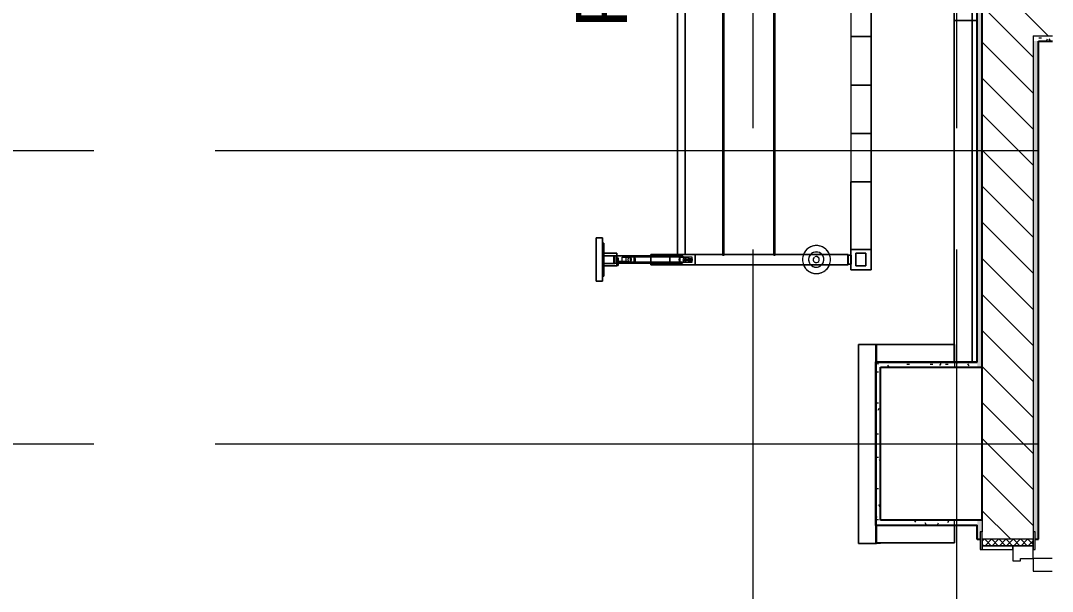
# Model space of a CAD drawing. Header units: millimetres. Extents: x 855 to 80408, y -1987 to 27400.
# Drawn here: x 32145 to 36197, y 16421 to 18660 of the extents above; entities that cross this region are included whole.
import ezdxf

# ---------------------------------------------------------------- set-up
doc = ezdxf.new("R2010")
doc.units = ezdxf.units.MM
doc.linetypes.add('Осевая', pattern=[3175, 635, -476.25, 1587.5, -476.25])
for name, color, linetype, lineweight in [('0-1', 7, 'Continuous', 9), ('A-DOOR', 7, 'Continuous', 9), ('A-DOOR-1', 7, 'Continuous', 13), ('A-DOOR-FRAM', 7, 'Continuous', 13), ('A-DOOR-FRAM-1', 7, 'Continuous', 9), ('A-WALL', 7, 'Continuous', 9), ('G-ANNO-SYMB', 7, 'Continuous', 9), ('I-WALL', 7, 'Continuous', 9), ('Оси', 7, 'Continuous', 9), ('Оси-2', 7, 'Осевая', 9)]:
    doc.layers.add(name, color=color, linetype=linetype, lineweight=lineweight)
for name, color, linetype, lineweight, true_color in [('A-WALL-1', 7, 'Continuous', 25, 0x3c3c3c), ('A-WALL-FNSH-2', 7, 'Continuous', 13, 0x3c3c3c), ('I-FURN-1', 7, 'Continuous', 9, 0xf0f0f0)]:
    doc.layers.add(name, color=color, linetype=linetype, lineweight=lineweight, true_color=true_color)
doc.styles.add('Arial_1', font='arial.ttf', dxfattribs={"height": 200})
pattern_1 = [(135, (-30638.25, 0), (-70.71068, -70.71068), [])]
pattern_2 = [(0, (-30638.255, 0), (121.92, 30.48), [10.058, -81.382, 10.058, -81.382, -487.68]), (0, (-30638.255, 0), (121.92, 30.48), [-182.88, 10.058, -172.822, 10.058, -81.382, -213.36]), (0, (-30638.255, 0), (121.92, 30.48), [-457.2, 10.058, -50.902, 10.058, -142.342]), (120, (-30592.535, 15.24), (-87.356454, 90.345817), [10.058, -81.382, 10.058, -81.382, -487.68]), (120, (-30592.535, 15.24), (-87.356454, 90.345817), [-182.88, 10.058, -172.822, 10.058, -81.382, -213.36]), (120, (-30592.535, 15.24), (-87.356454, 90.345817), [-457.2, 10.058, -50.902, 10.058, -142.342]), (240, (-30577.295, 76.2), (-34.563546, -120.825817), [10.058, -81.382, 10.058, -81.382, -487.68]), (240, (-30577.295, 76.2), (-34.563546, -120.825817), [-182.88, 10.058, -172.822, 10.058, -81.382, -213.36]), (240, (-30577.295, 76.2), (-34.563546, -120.825817), [-457.2, 10.058, -50.902, 10.058, -142.342])]

# ---------------------------------------------------------------- blocks, each defined once
blk = doc.blocks.new('110_Дверь_СКБ_2Ст - Д-6_л__ ДОО_Дв_1450x2100h_Дверь из раздевальной в коридор-25835678-План разверток пом_ 2_19_1_ Этаж 2')
at = {"layer": 'A-DOOR'}
h = blk.add_hatch(dxfattribs=at)
h.set_pattern_fill('FP_4', color=256, style=0, pattern_type=2)
h.set_pattern_definition([(135, (1576.41, 164.685), (-14.14214, -14.14214), []), (225, (1576.41, 164.685), (14.14214, -14.14214), [])])
h.paths.add_polyline_path([(737.5, 100), (712.5, 100), (712.5, -100), (737.5, -100)])
at = {"layer": 'A-DOOR-FRAM-1'}
h = blk.add_hatch(dxfattribs=at)
h.set_pattern_fill('FP_5', color=256, style=0, pattern_type=2)
h.set_pattern_definition([(45, (-546.384, 164.685), (-14.1421, 14.1421), []), (135, (-546.384, 164.685), (-14.1421, -14.1421), [])])
h.paths.add_polyline_path([(-687.5, -100), (-687.5, 100), (-712.5, 100), (-712.5, -100)])
at = {"layer": 'A-DOOR'}
for centre, radius, start, end in [((-637.5, 100), 350, 360, 12.3682), ((662.5, 100), 950, 175.4685, 180)]:
    blk.add_arc(centre, radius, start, end, dxfattribs=at)
at = {"layer": 'A-DOOR-1'}
for p, q in [((-637.5, 174.9), (-637.5, 100)), ((-587.5, 100), (-587.5, 174.9)), ((612.5, 174.9), (612.5, 100)), ((662.5, 100), (662.5, 174.9)), ((-637.5, 100), (-587.5, 100)), ((612.5, 100), (662.5, 100))]:
    blk.add_line(p, q, dxfattribs=at)
at = {"layer": 'A-DOOR-FRAM'}
for p, q in [((-672.5, 108), (-742.5, 108)), ((-742.5, 108), (-742.5, 100)), ((-742.5, 100), (-672.5, 100)), ((-687.5, 100), (-712.5, 100)), ((-712.5, 100), (-712.5, -100)), ((-637.5, 100), (-687.5, 100)), ((-687.5, 100), (-687.5, 20)), ((-687.5, -100), (-687.5, 100)), ((-672.5, 100), (-672.5, 108)), ((-637.5, 50), (-637.5, 100)), ((662.5, 100), (662.5, 50)), ((712.5, 100), (662.5, 100)), ((767.5, 108), (697.5, 108)), ((697.5, 108), (697.5, 100)), ((697.5, 100), (767.5, 100)), ((712.5, 20), (712.5, 100)), ((737.5, 100), (712.5, 100)), ((712.5, 100), (712.5, -100)), ((737.5, -100), (737.5, 100)), ((767.5, 100), (767.5, 108)), ((-627.5, 50), (-637.5, 50)), ((-627.5, 20), (-627.5, 50)), ((662.5, 50), (652.5, 50)), ((652.5, 50), (652.5, 20)), ((-687.5, 20), (-627.5, 20)), ((-672.5, 20), (-687.5, 20)), ((-687.5, 20), (-687.5, -100)), ((-672.5, -100), (-672.5, 20)), ((652.5, 20), (712.5, 20)), ((712.5, 20), (697.5, 20)), ((697.5, 20), (697.5, -100)), ((712.5, -100), (712.5, 20)), ((-672.5, -100), (-742.5, -100)), ((-742.5, -100), (-742.5, -108)), ((-742.5, -108), (-672.5, -108)), ((-712.5, -100), (-687.5, -100)), ((-687.5, -100), (-672.5, -100)), ((-672.5, -108), (-672.5, -100)), ((697.5, -100), (712.5, -100)), ((767.5, -100), (697.5, -100)), ((697.5, -100), (697.5, -108)), ((697.5, -108), (767.5, -108)), ((712.5, -100), (737.5, -100)), ((767.5, -108), (767.5, -100))]:
    blk.add_line(p, q, dxfattribs=at)
blk = doc.blocks.new('Sports-Recreation_Goals-Nets_Unisport_Handball-goal-with-gas-springs - 5_26-26427024-План разверток пом_ 2_19_1_ Этаж 2')
at = {"layer": '0-1'}
for p, q in [((-1605, -25), (-1605, -31)), ((-1605, -25), (-1605, -31)), ((-1595.4, -25), (-1595.4, -30)), ((-1595.4, -25), (-1595.4, -30)), ((-1484.4, -30), (-1484.4, -25)), ((-1484.4, -30), (-1484.4, -25)), ((-1475, -31), (-1475, -25)), ((-1475, -31), (-1475, -25)), ((-1554.1, -126.9), (-1550, -126.9)), ((-1554, -144.1), (-1554, -289.4)), ((-1550, -126.9), (-1548.1, -126.9)), ((-1549, -132.1), (-1549, -289.4)), ((-1531, -289.4), (-1531, -132.1)), ((-1526, -289.4), (-1526, -144.1)), ((-1554, -289.4), (-1554, -336.2)), ((-1549, -289.4), (-1549, -348)), ((-1531, -348), (-1531, -289.4)), ((-1526, -336.2), (-1526, -289.4)), ((-1520, -497), (-1522.7, -497)), ((-1522.7, -503), (-1520, -503)), ((-1520, -496.9), (-1522.2, -496.9)), ((-1522.2, -502.9), (-1520, -502.9)), ((1520, -496.9), (-1520, -496.9)), ((1520, -497), (-1520, -497)), ((-1520, -502.9), (1520, -502.9)), ((-1520, -503), (1520, -503)), ((-1520, -696.9), (-1522.2, -696.9)), ((-1522.2, -702.9), (-1520, -702.9)), ((1520, -696.9), (-1520, -696.9)), ((-1520, -702.9), (1520, -702.9))]:
    blk.add_line(p, q, dxfattribs=at)
at = {"layer": 'I-FURN-1'}
for p, q in [((-1455, 0), (-1625, 0)), ((-1625, 0), (-1455, 0)), ((-1625, 0), (-1625, -25)), ((-1625, -25), (-1625, 0)), ((-1455, -25), (-1455, 0)), ((-1455, 0), (-1455, -25)), ((-1625, -25), (-1600.7, -25)), ((-1455, -25), (-1625, -25)), ((-1605, -25), (-1601.1, -25)), ((-1598.2, -25), (-1605, -25)), ((-1605, -25), (-1601.1, -25)), ((-1601.1, -25), (-1605, -25)), ((-1603.2, -31), (-1605, -31)), ((-1605, -31), (-1598.2, -31)), ((-1603.2, -31), (-1605, -31)), ((-1605, -31), (-1603.2, -31)), ((-1598.2, -31), (-1603.2, -31)), ((-1598.2, -31), (-1603.2, -31)), ((-1603.2, -31), (-1598.2, -31)), ((-1601.1, -25), (-1598.2, -25)), ((-1601.1, -25), (-1598.2, -25)), ((-1598.2, -25), (-1601.1, -25)), ((-1600.7, -25), (-1594, -25)), ((-1598.2, -25), (-1598.2, -31)), ((-1598.2, -31), (-1598.2, -25)), ((-1598.2, -25), (-1594, -25)), ((-1594, -25), (-1598.2, -25)), ((-1598.2, -25), (-1598.2, -31)), ((-1598.2, -31), (-1598.2, -25)), ((-1598.2, -25), (-1594, -25)), ((-1594, -25), (-1598.2, -25)), ((-1564.9, -31), (-1598.2, -31)), ((-1598.2, -31), (-1564.9, -31)), ((-1564.9, -31), (-1598.2, -31)), ((-1598.2, -31), (-1564.9, -31)), ((-1594, -25), (-1564, -25)), ((-1564, -25), (-1594, -25)), ((-1594, -25), (-1564, -25)), ((-1564, -25), (-1594, -25)), ((-1594, -25), (-1564, -25)), ((-1583.3, -25), (-1594, -25)), ((-1594, -25), (-1594, -25)), ((-1594, -25), (-1564, -25)), ((-1564, -25), (-1594, -25)), ((-1594, -25), (-1564, -25)), ((-1583.3, -30), (-1594, -30)), ((-1594, -30), (-1564, -30)), ((-1594, -30), (-1594, -30)), ((-1564, -30), (-1594, -30)), ((-1594, -30), (-1564, -30)), ((-1564, -25), (-1583.3, -25)), ((-1564, -30), (-1583.3, -30)), ((-1554.9, -31), (-1564.9, -31)), ((-1564.9, -31), (-1554.9, -31)), ((-1554.9, -31), (-1564.9, -31)), ((-1564.9, -31), (-1554.9, -31)), ((-1554.9, -31), (-1564.9, -31)), ((-1564.9, -31), (-1554.9, -31)), ((-1564.9, -31), (-1564.9, -81)), ((-1564.9, -81), (-1564.9, -31)), ((-1564, -25), (-1563.2, -25)), ((-1563.2, -25), (-1564, -25)), ((-1564, -25), (-1563.2, -25)), ((-1563.2, -25), (-1564, -25)), ((-1563.2, -30), (-1564, -30)), ((-1564, -30), (-1563.2, -30)), ((-1563.2, -30), (-1564, -30)), ((-1564, -30), (-1563.2, -30)), ((-1563.2, -25), (-1485.8, -25)), ((-1485.8, -25), (-1563.2, -25)), ((-1563.2, -25), (-1485.8, -25)), ((-1485.8, -25), (-1563.2, -25)), ((-1563.2, -25), (-1539.9, -25)), ((-1539.9, -25), (-1563.2, -25)), ((-1563.2, -25), (-1539.9, -25)), ((-1539.9, -25), (-1563.2, -25)), ((-1563.2, -25), (-1485.8, -25)), ((-1555.2, -30), (-1563.2, -30)), ((-1563.2, -30), (-1555.2, -30)), ((-1555.2, -30), (-1563.2, -30)), ((-1563.2, -30), (-1539.9, -30)), ((-1539.9, -30), (-1555.2, -30)), ((-1555.2, -30), (-1539.9, -30)), ((-1539.9, -30), (-1555.2, -30)), ((-1524.9, -30), (-1554.9, -30)), ((-1554.9, -30), (-1524.9, -30)), ((-1524.9, -30), (-1554.9, -30)), ((-1554.9, -30), (-1524.9, -30)), ((-1554.9, -30), (-1554.9, -74)), ((-1554.9, -74), (-1554.9, -30)), ((-1554.9, -31), (-1554.9, -74)), ((-1554.9, -74), (-1554.9, -31)), ((-1524.9, -31), (-1554.9, -31)), ((-1554.9, -31), (-1524.9, -31)), ((-1524.9, -31), (-1554.9, -31)), ((-1554.9, -31), (-1524.9, -31)), ((-1524.9, -31), (-1554.9, -31)), ((-1554.9, -31), (-1524.9, -31)), ((-1515.8, -25), (-1539.9, -25)), ((-1539.9, -25), (-1485.8, -25)), ((-1485.8, -25), (-1539.9, -25)), ((-1539.9, -25), (-1485.8, -25)), ((-1539.9, -30), (-1524.6, -30)), ((-1524.6, -30), (-1539.9, -30)), ((-1539.9, -30), (-1524.6, -30)), ((-1485.8, -30), (-1539.9, -30)), ((-1524.9, -74), (-1524.9, -30)), ((-1524.9, -30), (-1524.9, -74)), ((-1524.9, -74), (-1524.9, -31)), ((-1524.9, -31), (-1524.9, -74)), ((-1514.9, -31), (-1524.9, -31)), ((-1524.9, -31), (-1514.9, -31)), ((-1514.9, -31), (-1524.9, -31)), ((-1524.9, -31), (-1514.9, -31)), ((-1514.9, -31), (-1524.9, -31)), ((-1524.9, -31), (-1514.9, -31)), ((-1524.6, -30), (-1515.8, -30)), ((-1485.8, -30), (-1524.6, -30)), ((-1524.6, -30), (-1485.8, -30)), ((-1496.5, -25), (-1515.8, -25)), ((-1515.8, -30), (-1496.5, -30)), ((-1481.8, -31), (-1514.9, -31)), ((-1514.9, -31), (-1481.8, -31)), ((-1481.8, -31), (-1514.9, -31)), ((-1514.9, -31), (-1481.8, -31)), ((-1514.9, -81), (-1514.9, -31)), ((-1514.9, -31), (-1514.9, -81)), ((-1485.8, -25), (-1496.5, -25)), ((-1496.5, -30), (-1485.8, -30)), ((-1485.8, -25), (-1481.8, -25)), ((-1481.8, -25), (-1485.8, -25)), ((-1485.8, -25), (-1481.8, -25)), ((-1481.8, -25), (-1485.8, -25)), ((-1485.8, -25), (-1485.8, -25)), ((-1485.8, -25), (-1481.8, -25)), ((-1485.8, -30), (-1485.8, -30)), ((-1481.8, -25), (-1481.8, -27.2)), ((-1481.8, -25), (-1481.8, -25)), ((-1481.8, -25), (-1481.8, -31)), ((-1481.8, -25), (-1481.8, -27.2)), ((-1481.8, -25), (-1481.8, -25)), ((-1481.8, -25), (-1481.8, -27.2)), ((-1481.8, -25), (-1455, -25)), ((-1481.8, -27.2), (-1481.8, -29.1)), ((-1481.8, -27.2), (-1481.8, -29.1)), ((-1481.8, -27.2), (-1481.8, -29.1)), ((-1481.8, -29.1), (-1481.8, -31)), ((-1481.8, -29.1), (-1481.8, -31)), ((-1481.8, -29.1), (-1481.8, -31)), ((-1475.8, -31), (-1481.8, -31)), ((-1481.8, -31), (-1475.8, -31)), ((-1475.8, -31), (-1481.8, -31)), ((-1481.8, -31), (-1475.8, -31)), ((-1475.8, -31), (-1475.8, -31)), ((-1564.9, -81), (-1563.2, -81)), ((-1554.5, -81), (-1564.9, -81)), ((-1554.6, -80.9), (-1563.1, -80.9)), ((-1563.1, -80.9), (-1554.7, -80.9)), ((-1563.1, -81), (-1563.1, -86.9)), ((-1563.1, -86.9), (-1563.1, -81)), ((-1563.1, -81), (-1554.5, -81)), ((-1524.9, -74), (-1554.9, -74)), ((-1548.1, -80.9), (-1554.6, -80.9)), ((-1525.4, -70), (-1554.5, -70)), ((-1554.5, -70), (-1525.4, -70)), ((-1525.4, -70), (-1554.5, -70)), ((-1554.5, -70), (-1525.4, -70)), ((-1554.5, -70), (-1554.5, -74)), ((-1554.5, -70), (-1554.5, -74)), ((-1554.5, -70), (-1554.5, -74)), ((-1554.5, -70), (-1554.5, -74)), ((-1554.5, -74), (-1525.4, -74)), ((-1525.4, -74), (-1554.5, -74)), ((-1554.5, -74), (-1525.4, -74)), ((-1554.5, -74), (-1554.5, -214.9)), ((-1554.5, -74), (-1554.5, -214.9)), ((-1554.5, -74), (-1554.5, -80.9)), ((-1554.5, -74), (-1554.5, -80.9)), ((-1554.5, -81), (-1554.5, -82.5)), ((-1554.5, -81), (-1554.5, -82.5)), ((-1554.5, -81), (-1539.9, -81)), ((-1525.4, -81), (-1554.5, -81)), ((-1553.7, -80.9), (-1539.6, -80.9)), ((-1548.1, -80.9), (-1533.1, -80.9)), ((-1539.9, -81), (-1536.5, -81)), ((-1539.6, -80.9), (-1536.1, -80.9)), ((-1536.5, -81), (-1533.1, -81)), ((-1536.1, -80.9), (-1533.1, -80.9)), ((-1533.1, -81), (-1533.1, -86.9)), ((-1533.1, -81), (-1533.1, -86.9)), ((-1533.1, -81), (-1525.4, -81)), ((-1525.4, -74), (-1525.4, -70)), ((-1525.4, -70), (-1525.4, -74)), ((-1525.4, -74), (-1525.4, -70)), ((-1525.4, -70), (-1525.4, -74)), ((-1525.4, -214.9), (-1525.4, -74)), ((-1525.4, -74), (-1525.4, -214.9)), ((-1525.4, -81), (-1525.4, -74)), ((-1525.4, -74), (-1525.4, -81)), ((-1525.4, -214.9), (-1525.4, -81)), ((-1525.4, -81), (-1525.4, -214.9)), ((-1525.4, -81), (-1514.9, -81)), ((-1514.9, -81), (-1525.4, -81)), ((-1563.1, -86.9), (-1554.6, -86.9)), ((-1560.2, -86.9), (-1563.1, -86.9)), ((-1556.7, -86.9), (-1560.2, -86.9)), ((-1554.7, -86.9), (-1556.7, -86.9)), ((-1554.6, -86.9), (-1548.1, -86.9)), ((-1554.5, -83.3), (-1554.5, -86.9)), ((-1554.5, -83.3), (-1554.5, -86.9)), ((-1554.5, -86.9), (-1554.5, -214.9)), ((-1554.5, -86.9), (-1554.5, -214.9)), ((-1548.1, -86.9), (-1554.1, -86.9)), ((-1554.1, -86.9), (-1554.1, -111.9)), ((-1554.1, -86.9), (-1548.1, -86.9)), ((-1554.1, -111.9), (-1554.1, -86.9)), ((-1554.1, -111.9), (-1554.1, -122.6)), ((-1554.1, -111.9), (-1554.1, -122.6)), ((-1548.1, -86.9), (-1553.7, -86.9)), ((-1550, -102.2), (-1548.1, -102.2)), ((-1550, -111.9), (-1550, -102.4)), ((-1550, -102.4), (-1550, -115.8)), ((-1550, -135), (-1550, -112.3)), ((-1550, -117.4), (-1550, -120.7)), ((-1550, -121.3), (-1550, -136.8)), ((-1548.1, -117.4), (-1549.7, -117.4)), ((-1548.1, -111.9), (-1548.1, -86.9)), ((-1548.1, -86.9), (-1548.1, -102.2)), ((-1533.1, -86.9), (-1548.1, -86.9)), ((-1533.1, -86.9), (-1548.1, -86.9)), ((-1548.1, -102.2), (-1548.1, -111.9)), ((-1548.1, -102.2), (-1530, -102.2)), ((-1548.1, -126.9), (-1548.1, -111.9)), ((-1548.1, -122.6), (-1548.1, -111.9)), ((-1530, -117.4), (-1548.1, -117.4)), ((-1530, -117.4), (-1530, -102.2)), ((-1530, -102.2), (-1530, -135)), ((-1530, -136.8), (-1530, -117.4)), ((-1554.1, -122.6), (-1554.1, -126.9)), ((-1554.1, -122.6), (-1554.1, -126.9)), ((-1550, -136.8), (-1550, -135)), ((-1544.6, -135), (-1550, -135)), ((-1550, -136.8), (-1550, -150.1)), ((-1550, -150.1), (-1550, -136.8)), ((-1548.1, -126.9), (-1548.1, -122.6)), ((-1547.2, -150.1), (-1545.2, -150.1)), ((-1540.1, -135), (-1544.2, -135)), ((-1544, -150.1), (-1541, -150.1)), ((-1535.8, -135), (-1539.9, -135)), ((-1539, -150.1), (-1536.1, -150.1)), ((-1530, -135), (-1535.4, -135)), ((-1535.2, -150.1), (-1533.2, -150.1)), ((-1531.8, -150.1), (-1530.5, -150.1)), ((-1530, -136.8), (-1530, -135)), ((-1530, -150.1), (-1530, -136.8)), ((-1530, -150.1), (-1530, -136.8)), ((-1560, -289.4), (-1560, -214.9)), ((-1560, -214.9), (-1554.5, -214.9)), ((-1560, -214.9), (-1554.5, -214.9)), ((-1560, -214.9), (-1560, -289.4)), ((-1554.5, -214.9), (-1560, -214.9)), ((-1560, -214.9), (-1520, -214.9)), ((-1560, -214.9), (-1560, -289.4)), ((-1560, -989.9), (-1560, -214.9)), ((-1525.4, -214.9), (-1554.5, -214.9)), ((-1554.5, -214.9), (-1525.4, -214.9)), ((-1525.4, -214.9), (-1554.5, -214.9)), ((-1549.2, -214.9), (-1552.2, -214.9)), ((-1552.2, -214.9), (-1549.2, -214.9)), ((-1552.2, -214.9), (-1549.2, -214.9)), ((-1552.2, -214.9), (-1549.2, -214.9)), ((-1545.3, -214.9), (-1548.3, -214.9)), ((-1548.3, -214.9), (-1545.3, -214.9)), ((-1548.3, -214.9), (-1545.3, -214.9)), ((-1548.3, -214.9), (-1545.3, -214.9)), ((-1540, -214.9), (-1545.1, -214.9)), ((-1545.1, -214.9), (-1540, -214.9)), ((-1545.1, -214.9), (-1540, -214.9)), ((-1545.1, -214.9), (-1540, -214.9)), ((-1534.7, -214.9), (-1538.9, -214.9)), ((-1538.9, -214.9), (-1534.7, -214.9)), ((-1538.9, -214.9), (-1534.7, -214.9)), ((-1538.9, -214.9), (-1534.7, -214.9)), ((-1532.3, -214.9), (-1533.6, -214.9)), ((-1533.6, -214.9), (-1532.3, -214.9)), ((-1533.6, -214.9), (-1532.3, -214.9)), ((-1533.6, -214.9), (-1532.3, -214.9)), ((-1528.6, -214.9), (-1530.1, -214.9)), ((-1530.1, -214.9), (-1528.6, -214.9)), ((-1530.1, -214.9), (-1528.6, -214.9)), ((-1530.1, -214.9), (-1528.6, -214.9)), ((-1525.4, -214.9), (-1520, -214.9)), ((-1525.4, -214.9), (-1520, -214.9)), ((-1520, -214.9), (-1525.4, -214.9)), ((-1520, -214.9), (-1520, -289.4)), ((-1520, -289.4), (-1520, -214.9)), ((-1520, -289.4), (-1520, -214.9)), ((-1520, -214.9), (-1520, -989.9)), ((-1560, -389.4), (-1560, -289.4)), ((-1560, -289.4), (-1560, -389.4)), ((-1560, -289.4), (-1560, -389.4)), ((-1520, -289.4), (-1560, -289.4)), ((-1560, -289.4), (-1520, -289.4)), ((-1560, -289.4), (-1560, -389.4)), ((-1560, -389.4), (-1560, -289.4)), ((-1520, -289.4), (-1520, -319.4)), ((-1520, -319.4), (-1520, -289.4)), ((-1520, -319.4), (-1520, -289.4)), ((-1520, -319.4), (-1520, -289.4)), ((-1520, -289.4), (-1520, -389.4)), ((-1520, -319.4), (-1520, -349.4)), ((-1520, -349.4), (-1520, -319.4)), ((-1520, -349.4), (-1520, -319.4)), ((1520, -319.4), (-1520, -319.4)), ((-1520, -319.4), (1520, -319.4)), ((-1520, -349.4), (-1520, -319.4)), ((-1520, -319.4), (-1520, -349.4)), ((-1520, -349.4), (-1520, -319.4)), ((-1550, -362.7), (-1550, -330)), ((-1550, -330), (-1550, -345.1)), ((-1550, -330), (-1530, -330)), ((-1550, -345.1), (-1550, -377.8)), ((-1547.8, -345.1), (-1550, -345.1)), ((-1550, -377.8), (-1550, -362.7)), ((-1543, -362.7), (-1550, -362.7)), ((-1532.6, -345.1), (-1547.4, -345.1)), ((-1543, -364.1), (-1543, -349.1)), ((-1543, -379.1), (-1543, -349.1)), ((-1543, -349.1), (-1537, -349.1)), ((-1537, -362.7), (-1543, -362.7)), ((-1543, -364.1), (-1543, -378.7)), ((-1537, -349.1), (-1537, -364.1)), ((-1537, -349.1), (-1537, -379.1)), ((-1530, -362.7), (-1537, -362.7)), ((-1537, -378.7), (-1537, -364.1)), ((-1530, -345.1), (-1532.2, -345.1)), ((-1530, -345.1), (-1530, -330)), ((-1530, -330), (-1530, -362.7)), ((-1530, -377.8), (-1530, -345.1)), ((-1530, -377.8), (-1530, -362.7)), ((-1520, -349.4), (-1520, -389.4)), ((-1520, -389.4), (-1520, -349.4)), ((-1520, -389.4), (-1520, -349.4)), ((-1520, -349.4), (1520, -349.4)), ((1520, -349.4), (-1520, -349.4)), ((-1520, -389.4), (-1520, -349.4)), ((-1560, -842.5), (-1560, -389.4)), ((-1560, -389.4), (-1560, -842.5)), ((-1560, -389.4), (-1560, -989.9)), ((-1560, -389.4), (-1520, -389.4)), ((-1520, -389.4), (-1560, -389.4)), ((-1550, -377.8), (-1543, -377.8)), ((-1543, -377.8), (-1537, -377.8)), ((-1543, -378.7), (-1543, -379.1)), ((-1543, -379.1), (-1537, -379.1)), ((-1537, -377.8), (-1530, -377.8)), ((-1537, -379.1), (-1537, -378.7)), ((-1520, -389.4), (-1520, -497.4)), ((-1520, -497.4), (-1520, -389.4)), ((-1520, -497.4), (-1520, -389.4)), ((-1522.7, -498.4), (-1522.7, -497.4)), ((-1522.7, -498.2), (-1522.7, -501.5)), ((-1522.7, -498.4), (-1522.7, -503)), ((-1522.2, -496.9), (-1522.2, -497.4)), ((-1522.2, -498.4), (-1522.2, -496.9)), ((-1522.2, -498.1), (-1522.2, -501.5)), ((-1522.2, -498.4), (-1522.2, -502.9)), ((-1520, -502.5), (-1520, -498.6)), ((-1520, -502.5), (-1520, -498.6)), ((-1520, -498.7), (-1520, -502.5)), ((-1520, -502.5), (-1520, -697.4)), ((-1520, -697.4), (-1520, -502.5)), ((-1520, -697.4), (-1520, -502.5)), ((-1522.2, -698.4), (-1522.2, -697.4)), ((-1522.2, -698.2), (-1522.2, -701.5)), ((-1522.2, -698.4), (-1522.2, -702.5)), ((-1522.2, -702.5), (-1522.2, -702.9)), ((-1520, -698.7), (-1520, -702.5)), ((-1520, -702.5), (-1520, -698.7)), ((-1520, -702.5), (-1520, -698.7)), ((-1520, -702.5), (-1520, -842.3)), ((-1520, -842.3), (-1520, -702.5)), ((-1520, -989.9), (-1520, -702.5)), ((-1560, -886.5), (-1560, -843.8)), ((-1560, -843.8), (-1560, -886.5)), ((-1520, -844.2), (-1520, -886.1)), ((-1520, -886.1), (-1520, -844.2)), ((-1560, -989), (-1560, -886.5)), ((-1560, -886.5), (-1560, -989)), ((-1520, -886.9), (-1520, -989)), ((-1520, -989), (-1520, -886.9)), ((-1234.9, -999.9), (-1580.1, -999.9)), ((-1580.1, -999.9), (-1580.1, -1079.9)), ((-1580.1, -999.9), (-1580.1, -1079.9)), ((-1580.1, -999.9), (-1557.5, -999.9)), ((-1557.5, -1000), (-1580.1, -1000)), ((-1580.1, -1000), (-1557.5, -1000)), ((-1580.1, -1000), (-1580.1, -1079.9)), ((-1580.1, -1079.9), (-1580.1, -1000)), ((-1557.5, -1000), (-1580.1, -1000)), ((-1580.1, -1000), (-1557.5, -1000)), ((-1580.1, -1000), (-1580.1, -1079.9)), ((-1580.1, -1079.9), (-1580.1, -1000)), ((-1557.5, -1000), (-1580.1, -1000)), ((-1580.1, -1000), (-1557.5, -1000)), ((-1580.1, -1000), (-1580.1, -1079.9)), ((-1580.1, -1079.9), (-1580.1, -1000)), ((-1557.5, -1000), (-1580.1, -1000)), ((-1580.1, -1000), (-1557.5, -1000)), ((-1580.1, -1000), (-1580.1, -1079.9)), ((-1580.1, -1079.9), (-1580.1, -1000)), ((-1557.5, -1000), (-1580.1, -1000)), ((-1580.1, -1000), (-1557.5, -1000)), ((-1580.1, -1000), (-1580.1, -1079.9)), ((-1580.1, -1079.9), (-1580.1, -1000)), ((-1557.5, -1000), (-1580.1, -1000)), ((-1580.1, -1000), (-1557.5, -1000)), ((-1580.1, -1000), (-1580.1, -1079.9)), ((-1580.1, -1079.9), (-1580.1, -1000)), ((-1557.5, -1000), (-1580.1, -1000)), ((-1580.1, -1000), (-1557.5, -1000)), ((-1580.1, -1000), (-1580.1, -1079.9)), ((-1580.1, -1079.9), (-1580.1, -1000)), ((-1557.5, -1000), (-1580.1, -1000)), ((-1580.1, -1000), (-1557.5, -1000)), ((-1580.1, -1000), (-1580.1, -1079.9)), ((-1580.1, -1079.9), (-1580.1, -1000)), ((-1557.5, -1000), (-1580.1, -1000)), ((-1580.1, -1000), (-1557.5, -1000)), ((-1580.1, -1000), (-1580.1, -1079.9)), ((-1580.1, -1079.9), (-1580.1, -1000)), ((-1560, -989), (-1557.5, -989)), ((-1520, -989), (-1560, -989)), ((-1560, -989.9), (-1557.5, -989.9)), ((-1520, -989.9), (-1560, -989.9)), ((-1557.5, -989), (-1522.5, -989)), ((-1557.5, -989), (-1522.5, -989)), ((-1522.5, -989), (-1557.5, -989)), ((-1557.5, -989.9), (-1557.5, -999.9)), ((-1557.5, -999.9), (-1557.5, -989.9)), ((-1557.5, -989.9), (-1522.5, -989.9)), ((-1557.5, -989.9), (-1522.5, -989.9)), ((-1522.5, -989.9), (-1557.5, -989.9)), ((-1557.5, -989.9), (-1557.5, -999.9)), ((-1557.5, -999.9), (-1557.5, -989.9)), ((-1557.5, -999.9), (-1522.5, -999.9)), ((-1557.5, -999.9), (-1557.5, -1001.4)), ((-1557.5, -1001.4), (-1557.5, -999.9)), ((-1522.5, -1000), (-1557.5, -1000)), ((-1557.5, -1000), (-1522.5, -1000)), ((-1522.5, -1000), (-1557.5, -1000)), ((-1557.5, -1000), (-1522.5, -1000)), ((-1522.5, -1000), (-1557.5, -1000)), ((-1557.5, -1000), (-1522.5, -1000)), ((-1522.5, -1000), (-1557.5, -1000)), ((-1557.5, -1000), (-1522.5, -1000)), ((-1522.5, -1000), (-1557.5, -1000)), ((-1557.5, -1000), (-1522.5, -1000)), ((-1522.5, -1000), (-1557.5, -1000)), ((-1557.5, -1000), (-1522.5, -1000)), ((-1522.5, -1000), (-1557.5, -1000)), ((-1557.5, -1000), (-1522.5, -1000)), ((-1522.5, -1000), (-1557.5, -1000)), ((-1557.5, -1000), (-1522.5, -1000)), ((-1522.5, -1000), (-1557.5, -1000)), ((-1557.5, -1000), (-1522.5, -1000)), ((-1557.5, -1000), (-1557.5, -1001.4)), ((-1557.5, -1001.4), (-1557.5, -1000)), ((-1557.5, -1001.4), (-1522.5, -1001.4)), ((-1522.5, -1001.4), (-1557.5, -1001.4)), ((-1557.5, -1001.4), (-1522.5, -1001.4)), ((-1522.5, -1001.4), (-1557.5, -1001.4)), ((-1522.5, -989), (-1520, -989)), ((-1522.5, -989.9), (-1522.5, -999.9)), ((-1522.5, -999.9), (-1522.5, -989.9)), ((-1522.5, -989.9), (-1520, -989.9)), ((-1522.5, -989.9), (-1522.5, -999.9)), ((-1522.5, -999.9), (-1522.5, -989.9)), ((-1522.5, -999.9), (-1502.1, -999.9)), ((-1522.5, -999.9), (-1522.5, -1001.4)), ((-1522.5, -1001.4), (-1522.5, -999.9)), ((-1500, -1000), (-1522.5, -1000)), ((-1522.5, -1000), (-1500, -1000)), ((-1500, -1000), (-1522.5, -1000)), ((-1522.5, -1000), (-1500, -1000)), ((-1500, -1000), (-1522.5, -1000)), ((-1522.5, -1000), (-1500, -1000)), ((-1500, -1000), (-1522.5, -1000)), ((-1522.5, -1000), (-1500, -1000)), ((-1500, -1000), (-1522.5, -1000)), ((-1522.5, -1000), (-1500, -1000)), ((-1500, -1000), (-1522.5, -1000)), ((-1522.5, -1000), (-1500, -1000)), ((-1500, -1000), (-1522.5, -1000)), ((-1522.5, -1000), (-1500, -1000)), ((-1500, -1000), (-1522.5, -1000)), ((-1522.5, -1000), (-1500, -1000)), ((-1500, -1000), (-1522.5, -1000)), ((-1522.5, -1000), (-1500, -1000)), ((-1522.5, -1000), (-1522.5, -1001.4)), ((-1522.5, -1001.4), (-1522.5, -1000)), ((-1502.1, -999.9), (-1500.1, -999.9)), ((-1500.1, -999.9), (-1500.1, -1079.9)), ((-1500.1, -999.9), (-1235, -999.9)), ((-1500.1, -1000), (-1500.1, -1079.9)), ((-1500, -1079.9), (-1500, -1000)), ((-1500, -1000), (-1500, -1079.9)), ((-1500, -1079.9), (-1500, -1000)), ((-1500, -1000), (-1500, -1079.9)), ((-1500, -1079.9), (-1500, -1000)), ((-1500, -1000), (-1500, -1079.9)), ((-1500, -1079.9), (-1500, -1000)), ((-1500, -1000), (-1500, -1079.9)), ((-1500, -1079.9), (-1500, -1000)), ((-1500, -1000), (-1500, -1079.9)), ((-1500, -1079.9), (-1500, -1000)), ((-1500, -1000), (-1500, -1079.9)), ((-1500, -1079.9), (-1500, -1000)), ((-1500, -1000), (-1500, -1079.9)), ((-1500, -1079.9), (-1500, -1000)), ((-1500, -1000), (-1500, -1079.9)), ((-1500, -1079.9), (-1500, -1000)), ((-1500, -1000), (-1500, -1079.9)), ((-1045, -999.9), (-1235, -999.9)), ((-1235, -999.9), (-1235, -1079.9)), ((-1235, -1079.9), (-1235, -999.9)), ((-1234.9, -999.9), (-1234.9, -1079.9)), ((-1234.9, -999.9), (-1234.9, -1079.9)), ((-1045, -999.9), (-1234.9, -999.9)), ((-855, -999.9), (-1045, -999.9)), ((-1045, -999.9), (-1045, -1079.9)), ((-855, -999.9), (-1045, -999.9)), ((-1045, -1079.9), (-1045, -999.9)), ((-1045, -1079.9), (-1045, -999.9)), ((-1045, -999.9), (-1045, -1079.9)), ((-855, -1079.9), (-855, -999.9)), ((-855, -999.9), (-855, -1079.9)), ((-665, -999.9), (-855, -999.9)), ((-855, -999.9), (-855, -1079.9)), ((-665, -999.9), (-855, -999.9)), ((-855, -1079.9), (-855, -999.9)), ((-475, -999.9), (-665, -999.9)), ((-665, -999.9), (-665, -1079.9)), ((-475, -999.9), (-665, -999.9)), ((-665, -1079.9), (-665, -999.9)), ((-665, -1079.9), (-665, -999.9)), ((-665, -999.9), (-665, -1079.9)), ((-1515, -1020.4), (-1565, -1020.4)), ((-1565, -1020.4), (-1515, -1020.4)), ((-1565, -1020.4), (-1565, -1059.4)), ((-1565, -1059.4), (-1565, -1020.4)), ((-1515, -1059.4), (-1515, -1020.4)), ((-1515, -1020.4), (-1515, -1059.4)), ((-1580.1, -1079.9), (-1234.9, -1079.9)), ((-1502.1, -1079.9), (-1580.1, -1079.9)), ((-1580.1, -1080), (-1500, -1080)), ((-1500, -1080), (-1580.1, -1080)), ((-1580.1, -1080), (-1500, -1080)), ((-1500, -1080), (-1580.1, -1080)), ((-1580.1, -1080), (-1500, -1080)), ((-1500, -1080), (-1580.1, -1080)), ((-1580.1, -1080), (-1500, -1080)), ((-1500, -1080), (-1580.1, -1080)), ((-1580.1, -1080), (-1500, -1080)), ((-1500, -1080), (-1580.1, -1080)), ((-1580.1, -1080), (-1500, -1080)), ((-1500, -1080), (-1580.1, -1080)), ((-1580.1, -1080), (-1500, -1080)), ((-1500, -1080), (-1580.1, -1080)), ((-1580.1, -1080), (-1500, -1080)), ((-1500, -1080), (-1580.1, -1080)), ((-1580.1, -1080), (-1500, -1080)), ((-1500, -1080), (-1580.1, -1080)), ((-1565, -1059.4), (-1515, -1059.4)), ((-1515, -1059.4), (-1565, -1059.4)), ((-1500.1, -1079.9), (-1502.1, -1079.9)), ((-1235, -1079.9), (-1500.1, -1079.9)), ((-1045, -1079.9), (-1235, -1079.9)), ((-1234.9, -1079.9), (-1045, -1079.9)), ((-1045, -1079.9), (-855, -1079.9)), ((-855, -1079.9), (-1045, -1079.9)), ((-855, -1079.9), (-665, -1079.9)), ((-665, -1079.9), (-855, -1079.9)), ((-665, -1079.9), (-475, -1079.9)), ((-475, -1079.9), (-665, -1079.9))]:
    blk.add_line(p, q, dxfattribs=at)
for centre, radius, start, end in [((-1540, -865.5), 55, 111.551, 248.449), ((-1540, -865.5), 55, 141.7749, 164.7103), ((-1540, -865.5), 55, 139.4712, 141.4286), ((-1540, -865.5), 55, 119.0854, 139.4712), ((-1539.9, -864.6), 29.9, 133.1147, 225.0027), ((-1539.9, -864.6), 29.9, 136.7971, 172.7971), ((-1540, -865.5), 55, 115.7143, 119.0854), ((-1540, -865.5), 55, 113.7713, 115.7143), ((-1540, -865.5), 55, 111.551, 113.7713), ((-1539.9, -864.6), 29.9, 133.1147, 136.7971), ((-1539.9, -864.6), 29.9, 100.7971, 133.1147), ((-1539.9, -864.6), 29.9, 100.7971, 133.1147), ((-1540, -865.5), 55, 90, 111.5312), ((-1540, -865.5), 55, 90, 111.5312), ((-1539.9, -864.6), 29.9, 89.5405, 100.7971), ((-1539.9, -864.6), 29.9, 45.7588, 100.7971), ((-1540, -865.5), 55, 68.4857, 90), ((-1540, -865.5), 55, 68.4857, 90), ((-1539.9, -864.6), 29.9, 64.7971, 86.5758), ((-1539.9, -864.6), 29.9, 46.7971, 64.7971), ((-1540, -865.5), 55, 291.551, 68.449), ((-1540, -865.5), 55, 66.2287, 68.449), ((-1539.9, -864.6), 29.9, 312.4857, 45.7588), ((-1539.9, -864.6), 29.9, 28.7971, 45.7588), ((-1539.9, -864.6), 29.9, 316.7971, 28.7971), ((-1540, -865.5), 55, 64.2857, 66.2287), ((-1540, -865.5), 55, 60.9146, 64.2857), ((-1540, -865.5), 55, 51.4286, 60.9146), ((-1540, -865.5), 55, 40.5288, 51.4286), ((-1540, -865.5), 55, 14.401, 38.2251), ((-1540, -865.5), 55, 168.6867, 190.4246), ((-1540, -865.5), 55, 190.4246, 192.8571), ((-1540, -865.5), 55, 164.7103, 167.1429), ((-1540, -865.5), 55, 194.401, 218.2251), ((-1539.9, -864.6), 29.9, 172.7971, 225.0027), ((-1539.9, -864.6), 29.9, 225.0027, 280.7971), ((-1539.9, -864.6), 29.9, 226.7971, 244.7971), ((-1540, -864.6), 12, 167.0807, 212.0807), ((-1540, -864.6), 12, 167.0807, 212.0807), ((-1540, -864.6), 12, 77.0807, 167.0807), ((-1540, -864.6), 12, 151.2788, 167.0807), ((-1540, -864.6), 12, 136.9628, 151.2788), ((-1540, -864.6), 12, 212.0807, 267.3451), ((-1540, -864.6), 12, 212.0807, 257.0807), ((-1540, -864.6), 12, 122.0807, 135.3403), ((-1540, -864.6), 12, 104.4676, 122.0807), ((-1540, -864.6), 12, 92.106, 104.4676), ((-1540, -864.6), 12, 257.0807, 302.0807), ((-1540, -864.6), 12, 272.106, 284.4676), ((-1540, -864.6), 12, 32.0807, 87.3451), ((-1540, -864.6), 12, 32.0807, 77.0807), ((-1540, -864.6), 12, 284.4676, 302.0807), ((-1539.9, -864.6), 29.9, 280.7971, 312.4857), ((-1539.9, -864.6), 29.9, 280.7971, 312.4857), ((-1540, -864.6), 12, 302.0807, 347.0807), ((-1540, -864.6), 12, 302.0807, 315.3403), ((-1540, -864.6), 12, 320.5484, 331.2788), ((-1540, -864.6), 12, 347.0807, 30.5238), ((-1540, -864.6), 12, 347.0807, 30.5238), ((-1540, -864.6), 12, 331.2788, 347.0807), ((-1539.9, -864.6), 29.9, 312.4857, 316.7971), ((-1540, -865.5), 55, 321.7749, 344.7103), ((-1540, -865.5), 55, 344.7103, 347.1429), ((-1540, -865.5), 55, 10.4246, 12.8571), ((-1540, -865.5), 55, 348.6867, 10.4246), ((-1540, -865.5), 55, 220.5288, 231.4286), ((-1540, -865.5), 55, 231.4286, 240.9146), ((-1540, -865.5), 55, 240.9146, 244.2857), ((-1540, -865.5), 55, 244.2857, 245.024), ((-1540, -865.5), 55, 246.2287, 248.449), ((-1540, -865.5), 55, 248.4688, 270), ((-1540, -865.5), 55, 248.4688, 270), ((-1539.9, -864.6), 29.9, 244.7971, 267.4596), ((-1539.9, -864.6), 29.9, 269.5403, 280.7971), ((-1540, -865.5), 55, 270, 291.5143), ((-1540, -865.5), 55, 270, 291.5143), ((-1540, -865.5), 55, 291.551, 293.7713), ((-1540, -865.5), 55, 293.7713, 295.7143), ((-1540, -865.5), 55, 295.7143, 299.0854), ((-1540, -865.5), 55, 299.0854, 319.4712), ((-1540, -865.5), 55, 319.6399, 321.4286)]:
    blk.add_arc(centre, radius, start, end, dxfattribs=at)
for centre, major_axis, start_param, end_param in [((-1540, -144.1), (14, 0), 1.570796, 3.141593), ((-1540, -144.1), (14, 0), 3.141593, 3.322848), ((-1540, -144.1), (14, 0), 3.33115, 3.491338), ((-1540, -144.1), (14, 0), 3.52479, 3.682602), ((-1540, -144.1), (14, 0), 3.773369, 3.92419), ((-1540, -132.1), (9, 0), 1.570796, 3.588992), ((-1540, -144.1), (14, 0), 4.136048, 4.397085), ((-1540, -132.1), (9, 0), 3.816291, 4.127878), ((-1540, -132.1), (9, 0), 4.151538, 4.671421), ((-1540, -144.1), (14, 0), 4.398941, 4.712389), ((-1540, -132.1), (9, 0), 5.835786, 7.853982), ((-1540, -144.1), (14, 0), 0, 1.570796), ((-1540, -144.1), (14, 0), 4.712389, 5.017501), ((-1540, -132.1), (9, 0), 4.755033, 5.271558), ((-1540, -132.1), (9, 0), 5.287829, 5.608487), ((-1540, -144.1), (14, 0), 5.098638, 5.252853), ((-1540, -144.1), (14, 0), 5.364723, 5.464962), ((-1540, -144.1), (14, 0), 5.564316, 5.707914), ((-1540, -144.1), (14, 0), 5.734575, 5.872134), ((-1540, -144.1), (14, 0), 5.905355, 6.085043), ((-1540, -144.1), (14, 0), 6.100402, 6.283185), ((-1540, -336.2), (14, 0), 1.570796, 3.926991), ((-1540, -336.2), (14, 0), 3.926991, 4.11437), ((-1540, -348), (9, 0), 1.570796, 4.309322), ((-1540, -336.2), (14, 0), 4.142741, 4.712389), ((-1540, -348), (9, 0), 4.309322, 4.712389), ((-1540, -336.2), (14, 0), 0.785398, 1.570796), ((-1540, -348), (9, 0), 5.115456, 7.853982), ((-1540, -336.2), (14, 0), 4.712389, 5.282037), ((-1540, -348), (9, 0), 4.712389, 5.115456), ((-1540, -336.2), (14, 0), 5.310407, 5.497787), ((-1540, -336.2), (14, 0), 5.497787, 7.068583)]:
    blk.add_ellipse(centre, major_axis=major_axis, ratio=0.756193, start_param=start_param, end_param=end_param, dxfattribs=at)
blk = doc.blocks.new('Мат в спортивном зале - Т4-V15-План разверток пом_ 2_19_1_ Этаж 2')
at = {"layer": 'I-FURN-1'}
for p, q in [((881.3, -839.3), (-458.7, -839.3)), ((-458.7, -839.3), (-458.7, -909.3)), ((-458.7, -909.3), (-458.7, -839.3)), ((-458.7, -839.3), (881.3, -839.3)), ((881.3, -909.3), (881.3, -839.3)), ((881.3, -839.3), (881.3, -909.3)), ((-458.7, -925.9), (-458.7, -906.7)), ((-458.7, -909.3), (881.3, -909.3)), ((881.3, -909.3), (-458.7, -909.3)), ((881.3, -906.7), (881.3, -925.9))]:
    blk.add_line(p, q, dxfattribs=at)
blk = doc.blocks.new('Мат в спортивном зале - Т4-V16-План разверток пом_ 2_19_1_ Этаж 2')
at = {"layer": 'I-FURN-1'}
for p, q in [((881.3, -839.3), (-458.7, -839.3)), ((-458.7, -839.3), (-458.7, -909.3)), ((-458.7, -840.6), (-458.7, -839.3)), ((-458.7, -839.3), (-389.7, -839.3)), ((-458.7, -909.3), (-458.7, -840.6)), ((-389.7, -839.3), (881.3, -839.3)), ((881.3, -909.3), (881.3, -839.3)), ((881.3, -839.3), (881.3, -909.3)), ((-458.7, -925.9), (-458.7, -906.7)), ((-458.7, -909.3), (881.3, -909.3)), ((881.3, -909.3), (-458.7, -909.3)), ((881.3, -906.7), (881.3, -925.9))]:
    blk.add_line(p, q, dxfattribs=at)
blk = doc.blocks.new('Мат в спортивном зале - Т7-V39-План разверток пом_ 2_19_1_ Этаж 2')
at = {"layer": 'I-FURN-1'}
for p, q in [((881.3, -839.3), (571.3, -839.3)), ((571.3, -839.3), (571.3, -909.3)), ((571.3, -908.3), (571.3, -839.3)), ((571.3, -839.3), (573.9, -839.3)), ((573.9, -839.3), (880, -839.3)), ((880, -839.3), (881.3, -839.3)), ((881.3, -909.3), (881.3, -839.3)), ((881.3, -839.3), (881.3, -908.3)), ((571.3, -925.9), (571.3, -906.7)), ((571.3, -909.3), (881.3, -909.3)), ((881.3, -906.7), (881.3, -925.9))]:
    blk.add_line(p, q, dxfattribs=at)
blk = doc.blocks.new('Мат в спортивном зале - Т7-V40-План разверток пом_ 2_19_1_ Этаж 2')
at = {"layer": 'I-FURN-1'}
for p, q in [((571.3, 925.9), (571.3, 906.7)), ((881.3, 909.3), (571.3, 909.3)), ((571.3, 909.3), (571.3, 839.3)), ((571.3, 839.3), (571.3, 908.3)), ((881.3, 906.7), (881.3, 925.9)), ((881.3, 839.3), (881.3, 909.3)), ((881.3, 908.3), (881.3, 839.3)), ((571.3, 839.3), (881.3, 839.3)), ((573.9, 839.3), (571.3, 839.3)), ((881.3, 839.3), (573.9, 839.3))]:
    blk.add_line(p, q, dxfattribs=at)
blk = doc.blocks.new('Мат в спортивном зале - Т6-31179853-План разверток пом_ 2_19_1_ Этаж 2')
at = {"layer": 'I-FURN-1'}
for p, q in [((881.3, -839.3), (101.3, -839.3)), ((101.3, -839.3), (101.3, -909.3)), ((101.3, -909.3), (101.3, -839.3)), ((101.3, -839.3), (881.3, -839.3)), ((881.3, -909.3), (881.3, -839.3)), ((881.3, -839.3), (881.3, -906.7)), ((101.3, -925.9), (101.3, -906.7)), ((101.3, -909.3), (881.3, -909.3)), ((103.3, -909.3), (101.3, -909.3)), ((172.3, -909.3), (103.3, -909.3)), ((881.3, -909.3), (812.3, -909.3)), ((881.3, -906.7), (881.3, -925.9)), ((881.3, -906.7), (881.3, -909.3))]:
    blk.add_line(p, q, dxfattribs=at)

msp = doc.modelspace()

# ---------------------------------------------------------------- hatches: boundary and pattern name
at = {"layer": 'I-WALL'}
h = msp.add_hatch(dxfattribs=at)
h.set_pattern_fill('FP_1', color=256, style=0, pattern_type=2)
h.set_pattern_definition(pattern_1)
h.paths.add_polyline_path([(36121.7, 12300), (36121.7, 15175), (35921.7, 15175), (35921.7, 12300)])
h.paths.add_polyline_path([(36121.7, 16625), (36121.7, 22700), (35921.7, 22700), (35921.7, 16625)])
h.paths.add_polyline_path([(36121.7, 23300), (36121.7, 24050), (35921.7, 24050), (35921.7, 23300)])
h.paths.add_polyline_path([(35921.7, 25950), (36121.7, 25950), (36121.7, 26500), (35921.7, 26500), (35921.7, 25980)])
h = msp.add_hatch(dxfattribs=at)
h.set_pattern_fill('FP_13', color=256, style=0, pattern_type=2)
h.set_pattern_definition(pattern_2)
h.paths.add_polyline_path([(35921.7, 17300), (35921.7, 22700), (35901.7, 22700), (35901.7, 17300)])
h = msp.add_hatch(dxfattribs=at)
h.set_pattern_fill('FP_1', color=256, style=0, pattern_type=2)
h.set_pattern_definition(pattern_1)
h.paths.add_polyline_path([(36121.7, 18600), (36196.7, 18600), (36196.7, 18800), (36121.7, 18800)])
h = msp.add_hatch(dxfattribs=at)
h.set_pattern_fill('FP_13', color=256, style=0, pattern_type=2)
h.set_pattern_definition(pattern_2)
h.paths.add_polyline_path([(36121.7, 18580), (36196.7, 18580.1), (36196.7, 18600), (36121.7, 18600)])
h = msp.add_hatch(dxfattribs=at)
h.set_pattern_fill('FP_13', color=256, style=0, pattern_type=2)
h.set_pattern_definition(pattern_2)
h.paths.add_polyline_path([(36121.7, 13600), (36141.7, 13600), (36141.7, 15175), (36129.7, 15175), (36129.7, 15145), (36121.7, 15145), (36121.7, 14975.7)])
h.paths.add_polyline_path([(36129.7, 16625), (36141.7, 16625), (36141.7, 18580), (36121.7, 18580), (36121.7, 16655), (36129.7, 16655)])
h = msp.add_hatch(dxfattribs=at)
h.set_pattern_fill('FP_13', color=256, style=0, pattern_type=2)
h.set_pattern_definition(pattern_2)
h.paths.add_polyline_path([(35501.7, 16700), (35521.7, 16700), (35521.7, 17320), (35501.7, 17320), (35501.7, 17050.8)])
h = msp.add_hatch(dxfattribs=at)
h.set_pattern_fill('FP_13', color=256, style=0, pattern_type=2)
h.set_pattern_definition(pattern_2)
h.paths.add_polyline_path([(35901.7, 17300), (35900.7, 17320), (35521.7, 17319), (35521.7, 17300), (35881.7, 17300)])
h = msp.add_hatch(dxfattribs=at)
h.set_pattern_fill('FP_13', color=256, style=0, pattern_type=2)
h.set_pattern_definition(pattern_2)
h.paths.add_polyline_path([(35901.7, 16680), (35901.7, 16700), (35501.7, 16700), (35501.7, 16680), (35813, 16680)])
h = msp.add_hatch(dxfattribs=at)
h.set_pattern_fill('FP_13', color=256, style=0, pattern_type=2)
h.set_pattern_definition(pattern_2)
h.paths.add_polyline_path([(35901.7, 12320), (35921.7, 12320), (35921.5, 15145), (35913.7, 15145), (35913.7, 15175), (35901.7, 15175), (35901.7, 12321)])
h.paths.add_polyline_path([(35901.7, 16625), (35913.7, 16625), (35913.7, 16655), (35921.7, 16655), (35921.7, 16700), (35901.7, 16700), (35901.7, 16679)])

# ---------------------------------------------------------------- linework, layer by layer
at = {"layer": 'A-WALL'}
for p, q in [((36121.7, 18600), (36196.7, 18600)), ((36121.7, 18600), (36121.7, 16655)), ((35921.7, 16700), (35921.7, 16655))]:
    msp.add_line(p, q, dxfattribs=at)
at = {"layer": 'A-WALL-1'}
for p, q in [((35921.7, 16700), (35921.7, 22700)), ((35901.7, 17320), (35901.7, 22680)), ((36141.7, 18580), (36196.7, 18580)), ((36141.7, 16625), (36141.7, 18580)), ((35501.7, 17320), (35501.7, 16680)), ((35501.7, 17320), (35901.7, 17320)), ((35521.7, 16700), (35521.7, 17300)), ((35521.7, 17300), (35921.7, 17300)), ((35921.7, 16700), (35521.7, 16700)), ((35501.7, 16680), (35901.7, 16680)), ((35901.7, 16625), (35901.7, 16680)), ((35901.7, 16625), (35913.7, 16625)), ((36129.7, 16625), (36141.7, 16625))]:
    msp.add_line(p, q, dxfattribs=at)
at = {"layer": 'A-WALL-FNSH-2'}
for p, q in [((35900.7, 22679), (35900.7, 17321)), ((36142.7, 16625), (36142.7, 18579)), ((36142.7, 18579), (36196.7, 18579)), ((35900.7, 17321), (35500.7, 17321)), ((35500.7, 17321), (35500.7, 16679)), ((35500.7, 16679), (35900.7, 16679)), ((35900.7, 16679), (35900.7, 16625)), ((35900.7, 16625), (35901.7, 16625)), ((36141.7, 16625), (36142.7, 16625))]:
    msp.add_line(p, q, dxfattribs=at)
at = {"layer": 'Оси'}
for p, q in [((33642.2, 18150), (36142.2, 18150)), ((33642.2, 17000), (36142.2, 17000))]:
    msp.add_line(p, q, dxfattribs=at)
at = {"layer": 'Оси-2'}
for p, q in [((35021.7, 11888.7), (35021.7, 24898.1)), ((35821.7, 11888.7), (35821.7, 24898.1)), ((12747.6, 18150), (33642.2, 18150)), ((12747.6, 17000), (33642.2, 17000))]:
    msp.add_line(p, q, dxfattribs=at)

# ---------------------------------------------------------------- block references
at = {"layer": 'A-DOOR', "rotation": 269.9999999999999}
msp.add_blockref('110_Дверь_СКБ_2Ст - Д-6_л__ ДОО_Дв_1450x2100h_Дверь из раздевальной в коридор-25835678-План разверток пом_ 2_19_1_ Этаж 2', (36021.7, 15912.5), dxfattribs=at)
at = {"layer": 'I-FURN-1'}
for name, p, rotation in [('Sports-Recreation_Goals-Nets_Unisport_Handball-goal-with-gas-springs - 5_26-26427024-План разверток пом_ 2_19_1_ Этаж 2', (34404.8, 19262.5), 89.99999999999993), ('Мат в спортивном зале - Т4-V15-План разверток пом_ 2_19_1_ Этаж 2', (34972.4, 19118.7), 89.99999999999984), ('Мат в спортивном зале - Т4-V16-План разверток пом_ 2_19_1_ Этаж 2', (34972.4, 17778.7), 89.99999999999984), ('Мат в спортивном зале - Т6-31179853-План разверток пом_ 2_19_1_ Этаж 2', (34596.3, 16507.7), 89.99999999999984)]:
    msp.add_blockref(name, p, dxfattribs=dict(at, rotation=rotation))
for name, p in [('Мат в спортивном зале - Т7-V39-План разверток пом_ 2_19_1_ Этаж 2', (34931.8, 18228.3)), ('Мат в спортивном зале - Т7-V40-План разверток пом_ 2_19_1_ Этаж 2', (34931.8, 15771.7))]:
    msp.add_blockref(name, p, dxfattribs=at)

# ---------------------------------------------------------------- texts
at = {"layer": 'G-ANNO-SYMB', "insert": (34325.7, 18631.7), "char_height": 200, "width": 1659.493, "attachment_point": 1, "rotation": 90, "style": 'Arial_1'}
msp.add_mtext('Развертка', dxfattribs=at)

doc.saveas('drawing.dxf')
